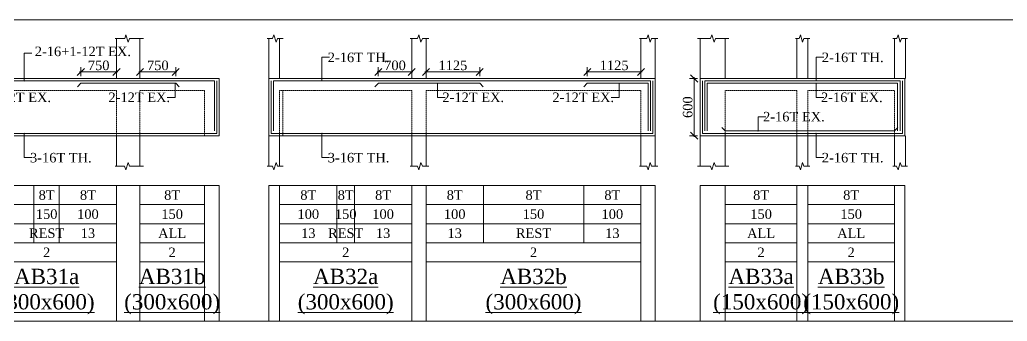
# Model space of a CAD drawing. Header units: inches. Extents: x 11017527 to 11245450, y -2821070 to -2693013.
# Drawn here: x 11145358 to 11166047, y -2764148 to -2757824 of the extents above; entities that cross this region are included whole.
import ezdxf
from ezdxf.enums import TextEntityAlignment as Align

# ---------------------------------------------------------------- set-up
doc = ezdxf.new("R2010")
doc.units = ezdxf.units.IN
doc.header["$LTSCALE"] = 0.5
doc.header["$MEASUREMENT"] = 0
doc.linetypes.add('HIDDEN', pattern=[9.525, 6.35, -3.175])
doc.layers.get('0').update_dxf_attribs({"lineweight": 0})
for name, color, linetype, lineweight in [('S-CUT OUT LINE', 9, 'Continuous', 9), ('S-DIM L.S.', 4, 'Continuous', 9), ('S-L.S.SECTION', 5, 'Continuous', 9), ('S-L.S.SLAB LINE', 8, 'HIDDEN', 5), ('S-L.S.STEEL', 6, 'Continuous', 15), ('S-SECTION MARK', 7, 'Continuous', 0), ('S-SHEET', 251, 'Continuous', 0), ('S-TEXT', 7, 'Continuous', 0), ('S-TEXT L.S. BEAM NO.', 30, 'Continuous', 5), ('S-TEXT. L.S.', 7, 'Continuous', 13)]:
    doc.layers.add(name, color=color, linetype=linetype, lineweight=lineweight)
doc.styles.add('135', font='arial.ttf', dxfattribs={"width": 0.8, "height": 135})
doc.styles.get("Standard").update_dxf_attribs({"font": 'times.ttf'})
doc.styles.add('TEXT', font='times.ttf')
doc.dimstyles.new('75', dxfattribs={"dimtxt": 135, "dimasz": 90, "dimexe": 0.1, "dimexo": 0.03, "dimgap": 0.09, "dimtad": 1, "dimdec": 0, "dimzin": 0, "dimdsep": 46, "dimtxsty": '135', "dimblk": 'ARCHTICK', "dimcen": 0.09, "dimclrd": 256, "dimclre": 256, "dimclrt": 256, "dimadec": 0, "dimazin": 0, "dimtfac": 1, "dimtdec": 0, "dimtofl": 0, "dimtmove": 1, "dimatfit": 3, "dimldrblk": 'DOTSMALL', "dimfxl": 1, "dimtolj": 1, "dimtzin": 0, "dimlwd": -1, "dimlwe": -1, "dimarcsym": 0})
doc.dimstyles.new('SETU_1', dxfattribs={"dimtxt": 200, "dimasz": 150, "dimexe": 100, "dimexo": 50, "dimgap": 35, "dimtad": 1, "dimdec": 0, "dimzin": 0, "dimdsep": 46, "dimtxsty": 'Standard', "dimblk": 'OBLIQUE', "dimcen": 150, "dimdle": 25, "dimclrd": 4, "dimclre": 7, "dimclrt": 256, "dimadec": 0, "dimazin": 0, "dimtfac": 1, "dimtdec": 0, "dimtofl": 0, "dimtmove": 1, "dimatfit": 3, "dimfxl": 1, "dimtolj": 1, "dimtzin": 0, "dimlwd": -1, "dimlwe": 5, "dimarcsym": 1})

# ---------------------------------------------------------------- blocks, each defined once
blk = doc.blocks.new('_ArchTick')
at = {"color": 0, "linetype": 'ByBlock', "const_width": 0.15}
blk.add_lwpolyline([(-0.5, -0.5), (0.5, 0.5)], dxfattribs=at)
blk = doc.blocks.new('_Oblique')
at = {"color": 0, "linetype": 'ByBlock', "lineweight": -2}
blk.add_line((-0.5, -0.5), (0.5, 0.5), dxfattribs=at)
blk = doc.blocks.new('*D191')
at = {"layer": 'S-DIM L.S.', "color": 7, "lineweight": 5, "transparency": 16777216}
for p, q in [((11146636, -2759007), (11146636, -2758819)), ((11147386, -2759007), (11147386, -2758819))]:
    blk.add_line(p, q, dxfattribs=at)
at = {"layer": 'S-DIM L.S.', "color": 7, "transparency": 16777216}
blk.add_line((11147411, -2758919), (11146611, -2758919), dxfattribs=at)
at = {"layer": 'S-DIM L.S.', "color": 7, "transparency": 16777216, "xscale": 150, "yscale": 150, "zscale": 150, "rotation": 180}
blk.add_blockref('_Oblique', (11146636, -2758919), dxfattribs=at)
at = {"layer": 'S-DIM L.S.', "color": 7, "transparency": 16777216, "xscale": 150, "yscale": 150, "zscale": 150}
blk.add_blockref('_Oblique', (11147386, -2758919), dxfattribs=at)
at = {"layer": 'S-DIM L.S.', "transparency": 16777216, "insert": (11147011, -2758782), "char_height": 200, "attachment_point": 5, "style": 'TEXT'}
blk.add_mtext('\\A1;750', dxfattribs=at)
blk = doc.blocks.new('*D192')
at = {"layer": 'S-DIM L.S.', "color": 7, "lineweight": 5, "transparency": 16777216}
for p, q in [((11159560, -2759057), (11159389, -2759057)), ((11159560, -2760257), (11159389, -2760257))]:
    blk.add_line(p, q, dxfattribs=at)
at = {"layer": 'S-DIM L.S.', "color": 6, "transparency": 16777216}
blk.add_line((11159489, -2760282), (11159489, -2759032), dxfattribs=at)
at = {"layer": 'S-DIM L.S.', "color": 6, "transparency": 16777216, "xscale": 150, "yscale": 150, "zscale": 150}
for p, rotation in [((11159489, -2759057), 90), ((11159489, -2760257), 270)]:
    blk.add_blockref('_Oblique', p, dxfattribs=dict(at, rotation=rotation))
at = {"layer": 'S-DIM L.S.', "transparency": 16777216, "insert": (11159352, -2759657), "char_height": 200, "attachment_point": 5, "rotation": 90, "style": 'TEXT'}
blk.add_mtext('\\A1;600', dxfattribs=at)
blk = doc.blocks.new('*D193')
at = {"layer": 'S-DIM L.S.', "color": 7, "lineweight": 5, "transparency": 16777216}
for p, q in [((11157248, -2759007), (11157248, -2758819)), ((11158373, -2759007), (11158373, -2758819))]:
    blk.add_line(p, q, dxfattribs=at)
at = {"layer": 'S-DIM L.S.', "color": 7, "transparency": 16777216}
blk.add_line((11158398, -2758919), (11157223, -2758919), dxfattribs=at)
at = {"layer": 'S-DIM L.S.', "color": 7, "transparency": 16777216, "xscale": 150, "yscale": 150, "zscale": 150, "rotation": 180}
blk.add_blockref('_Oblique', (11157248, -2758919), dxfattribs=at)
at = {"layer": 'S-DIM L.S.', "color": 7, "transparency": 16777216, "xscale": 150, "yscale": 150, "zscale": 150}
blk.add_blockref('_Oblique', (11158373, -2758919), dxfattribs=at)
at = {"layer": 'S-DIM L.S.', "transparency": 16777216, "insert": (11157811, -2758782), "char_height": 200, "attachment_point": 5, "style": 'TEXT'}
blk.add_mtext('\\A1;1125', dxfattribs=at)
blk = doc.blocks.new('*D194')
at = {"layer": 'S-DIM L.S.', "color": 7, "lineweight": 5, "transparency": 16777216}
for p, q in [((11152870, -2759007), (11152870, -2758819)), ((11153570, -2759007), (11153570, -2758819))]:
    blk.add_line(p, q, dxfattribs=at)
at = {"layer": 'S-DIM L.S.', "color": 7, "transparency": 16777216}
blk.add_line((11153595, -2758919), (11152845, -2758919), dxfattribs=at)
at = {"layer": 'S-DIM L.S.', "color": 7, "transparency": 16777216, "xscale": 150, "yscale": 150, "zscale": 150, "rotation": 180}
blk.add_blockref('_Oblique', (11152870, -2758919), dxfattribs=at)
at = {"layer": 'S-DIM L.S.', "color": 7, "transparency": 16777216, "xscale": 150, "yscale": 150, "zscale": 150}
blk.add_blockref('_Oblique', (11153570, -2758919), dxfattribs=at)
at = {"layer": 'S-DIM L.S.', "transparency": 16777216, "insert": (11153220, -2758782), "char_height": 200, "attachment_point": 5, "style": 'TEXT'}
blk.add_mtext('\\A1;700', dxfattribs=at)
blk = doc.blocks.new('*D195')
at = {"layer": 'S-DIM L.S.', "color": 7, "lineweight": 5, "transparency": 16777216}
for p, q in [((11153870, -2759007), (11153870, -2758819)), ((11154995, -2759007), (11154995, -2758819))]:
    blk.add_line(p, q, dxfattribs=at)
at = {"layer": 'S-DIM L.S.', "color": 7, "transparency": 16777216}
blk.add_line((11153845, -2758919), (11155020, -2758919), dxfattribs=at)
at = {"layer": 'S-DIM L.S.', "color": 7, "transparency": 16777216, "xscale": 150, "yscale": 150, "zscale": 150, "rotation": 180}
blk.add_blockref('_Oblique', (11153870, -2758919), dxfattribs=at)
at = {"layer": 'S-DIM L.S.', "color": 7, "transparency": 16777216, "xscale": 150, "yscale": 150, "zscale": 150}
blk.add_blockref('_Oblique', (11154995, -2758919), dxfattribs=at)
at = {"layer": 'S-DIM L.S.', "transparency": 16777216, "insert": (11154433, -2758782), "char_height": 200, "attachment_point": 5, "style": 'TEXT'}
blk.add_mtext('\\A1;1125', dxfattribs=at)
blk = doc.blocks.new('*D387')
at = {"layer": 'S-DIM L.S.', "color": 7, "lineweight": 5, "transparency": 16777216}
for p, q in [((11147876, -2759007), (11147876, -2758819)), ((11148626, -2759007), (11148626, -2758819))]:
    blk.add_line(p, q, dxfattribs=at)
at = {"layer": 'S-DIM L.S.', "color": 7, "transparency": 16777216}
blk.add_line((11147851, -2758919), (11148651, -2758919), dxfattribs=at)
at = {"layer": 'S-DIM L.S.', "color": 7, "transparency": 16777216, "xscale": 150, "yscale": 150, "zscale": 150, "rotation": 180}
blk.add_blockref('_Oblique', (11147876, -2758919), dxfattribs=at)
at = {"layer": 'S-DIM L.S.', "color": 7, "transparency": 16777216, "xscale": 150, "yscale": 150, "zscale": 150}
blk.add_blockref('_Oblique', (11148626, -2758919), dxfattribs=at)
at = {"layer": 'S-DIM L.S.', "transparency": 16777216, "insert": (11148251, -2758782), "char_height": 200, "attachment_point": 5, "style": 'TEXT'}
blk.add_mtext('\\A1;750', dxfattribs=at)

msp = doc.modelspace()

# ---------------------------------------------------------------- linework, layer by layer
at = {"layer": 'S-CUT OUT LINE'}
for points, elevation in [([(11147950.919, -2758220.673), (11147656.359, -2758220.666), (11147628.389, -2758297.514), (11147581.712, -2758143.818), (11147556.369, -2758220.666), (11147353.4, -2758220.658)], 0.006), ([(11150878.176, -2758220.692), (11150756.026, -2758220.692), (11150728.056, -2758297.54), (11150681.379, -2758143.844), (11150653.409, -2758220.692), (11150540.66, -2758220.701)], 0.025), ([(11153925.771, -2758220.802), (11153792.306, -2758220.802), (11153764.336, -2758297.65), (11153717.659, -2758143.954), (11153689.688, -2758220.802), (11153537.915, -2758220.692)], 0.042), ([(11158728.512, -2758220.692), (11158595.047, -2758220.692), (11158567.076, -2758297.54), (11158520.399, -2758143.844), (11158492.429, -2758220.692), (11158340.656, -2758220.583)], 0.042), ([(11160214.995, -2758220.692), (11159933.267, -2758220.698), (11159905.297, -2758297.546), (11159858.62, -2758143.85), (11159830.65, -2758220.698), (11159555.498, -2758220.692)], 0.042), ([(11161909.72, -2758220.708), (11161788.081, -2758220.701), (11161760.11, -2758297.549), (11161713.433, -2758143.853), (11161688.09, -2758220.701), (11161607.475, -2758220.692)], 0.025), ([(11163954.375, -2758220.598), (11163832.736, -2758220.591), (11163804.765, -2758297.439), (11163758.088, -2758143.743), (11163732.745, -2758220.591), (11163652.13, -2758220.583)], 0.025), ([(11147950.919, -2760893.442), (11147656.359, -2760893.435), (11147628.389, -2760816.587), (11147581.712, -2760970.283), (11147553.742, -2760893.435), (11147353.4, -2760893.427)], 0.006), ([(11150878.176, -2760893.462), (11150756.026, -2760893.462), (11150728.056, -2760816.614), (11150681.379, -2760970.309), (11150653.409, -2760893.462), (11150540.66, -2760893.47)], 0.025), ([(11153925.771, -2760893.571), (11153792.306, -2760893.571), (11153764.336, -2760816.723), (11153717.659, -2760970.419), (11153689.688, -2760893.571), (11153537.915, -2760893.462)], 0.042), ([(11158728.512, -2760893.462), (11158595.047, -2760893.462), (11158567.076, -2760816.614), (11158520.399, -2760970.309), (11158492.429, -2760893.462), (11158340.656, -2760893.352)], 0.042), ([(11160214.995, -2760893.462), (11159933.267, -2760893.467), (11159905.297, -2760816.619), (11159858.62, -2760970.315), (11159830.65, -2760893.467), (11159555.498, -2760893.462)], 0.042), ([(11161909.72, -2760893.477), (11161788.081, -2760893.47), (11161760.11, -2760816.622), (11161713.433, -2760970.318), (11161685.463, -2760893.47), (11161607.475, -2760893.462)], 0.025), ([(11163954.375, -2760893.367), (11163832.736, -2760893.36), (11163804.765, -2760816.512), (11163758.088, -2760970.208), (11163730.118, -2760893.36), (11163652.13, -2760893.352)], 0.025)]:
    msp.add_lwpolyline(points, dxfattribs=dict(at, elevation=elevation))
at = {"layer": 'S-L.S.SECTION', "color": 1}
for p, q in [((11147385.919, -2759057.042, 0.02), (11147385.919, -2758220.658, 0.02)), ((11147875.919, -2758220.673, 0.01), (11147875.919, -2759057.058, 0.01)), ((11150573.179, -2759057.085, 0.012), (11150573.179, -2758220.701, 0.012)), ((11150803.176, -2758220.692, 0.049), (11150803.176, -2759057.077, 0.049)), ((11153570.438, -2758220.692, 0.039), (11153570.438, -2759057.077, 0.039)), ((11153870.438, -2759057.186, 0.039), (11153870.438, -2758220.802, 0.039)), ((11158373.179, -2758220.583, 0.039), (11158373.179, -2759056.967, 0.039)), ((11158673.179, -2759057.077, 0.039), (11158673.179, -2758220.692, 0.039)), ((11159609.994, -2759057.077, 0.019), (11159609.994, -2758220.692, 0.019)), ((11160139.995, -2758220.692, 0.056), (11160139.995, -2759057.077, 0.056)), ((11161639.994, -2759057.077, 0.039), (11161639.994, -2758220.692, 0.039)), ((11161869.994, -2758220.708, 0.028), (11161869.994, -2759057.093, 0.028)), ((11163684.65, -2759056.967, 0.039), (11163684.65, -2758220.583, 0.039)), ((11163914.65, -2758220.598, 0.028), (11163914.65, -2759056.983, 0.028)), ((11147385.919, -2760257.042, 0.02), (11147385.919, -2760893.427, 0.02)), ((11147875.919, -2760257.058, 0.01), (11147875.919, -2760893.442, 0.01)), ((11150573.179, -2760257.085, 0.012), (11150573.179, -2760893.47, 0.012)), ((11150803.176, -2760257.077, 0.049), (11150803.176, -2760893.462, 0.049)), ((11153570.438, -2760257.077, 0.039), (11153570.438, -2760893.462, 0.039)), ((11153870.438, -2760257.186, 0.039), (11153870.438, -2760893.571, 0.039)), ((11158373.179, -2760256.967, 0.039), (11158373.179, -2760893.352, 0.039)), ((11158673.179, -2760257.077, 0.039), (11158673.179, -2760893.462, 0.039)), ((11159609.994, -2760257.077, 0.019), (11159609.994, -2760893.462, 0.019)), ((11160139.995, -2760257.077, 0.056), (11160139.995, -2760893.462, 0.056)), ((11161639.994, -2760257.077, 0.039), (11161639.994, -2760893.462, 0.039)), ((11161869.994, -2760257.093, 0.028), (11161869.994, -2760893.477, 0.028)), ((11163684.65, -2760256.967, 0.039), (11163684.65, -2760893.352, 0.039)), ((11163914.65, -2760256.983, 0.028), (11163914.65, -2760893.367, 0.028))]:
    msp.add_line(p, q, dxfattribs=at)
at = {"layer": 'S-L.S.SECTION', "color": 5}
for p, q in [((11149535.919, -2759057.047, 0.004), (11144155.919, -2759057.041, 0.003)), ((11149535.919, -2760257.047, 0.02), (11149535.919, -2759057.047, 0.02)), ((11158673.179, -2759057.077, 0.023), (11150573.179, -2759057.077, 0.022)), ((11150573.179, -2760257.077, -0.005), (11150573.179, -2759057.077, -0.005)), ((11158673.179, -2760257.077, 0.039), (11158673.179, -2759057.077, 0.039)), ((11163899.994, -2759057.077, 0.023), (11159609.994, -2759057.077, 0.022)), ((11159609.994, -2760257.077, 0.002), (11159609.994, -2759057.077, 0.002)), ((11163899.994, -2760257.077, 0.039), (11163899.994, -2759057.077, 0.039)), ((11149535.919, -2760257.047, 0.004), (11144155.919, -2760257.041, 0.003)), ((11158673.179, -2760257.077, 0.023), (11150573.179, -2760257.077, 0.022)), ((11163899.994, -2760257.077, 0.023), (11159609.994, -2760257.077, 0.022))]:
    msp.add_line(p, q, dxfattribs=at)
at = {"layer": 'S-L.S.SLAB LINE', "linetype": 'HIDDEN', "ltscale": 0.8}
for p, q in [((11147385.919, -2759307.007, -0.02), (11144455.919, -2759307.06, 0.017)), ((11147385.919, -2760257.042, 0.02), (11147385.919, -2759307.007, 0.02)), ((11149225.173, -2759306.974, -0.044), (11147875.919, -2759306.998, -0.026)), ((11147875.919, -2759306.998, -0.007), (11147875.919, -2760257.058, -0.007)), ((11149225.173, -2760256.937, 0.02), (11149225.173, -2759306.974, 0.02)), ((11153570.438, -2759307.083, 0.019), (11150803.176, -2759307.086, 0.039)), ((11150803.176, -2759307.086, 0.031), (11150803.176, -2760257.077, 0.031)), ((11150870.771, -2759307.083, 0.017), (11150870.771, -2760257.077, 0.017)), ((11153570.438, -2759307.083, 0.017), (11153570.438, -2760257.077, 0.017)), ((11158373.175, -2759307.078, 0.009), (11153870.438, -2759307.082, 0.018)), ((11153870.438, -2759307.082, 0.017), (11153870.438, -2760257.077, 0.017)), ((11158373.175, -2760256.967, 0.039), (11158373.175, -2759307.078, 0.039)), ((11161639.994, -2759307.042, -0.002), (11160139.995, -2759307.09, 0.036)), ((11160139.995, -2759307.09, 0.039), (11160139.995, -2760257.077, 0.039)), ((11161639.994, -2760257.077, 0.039), (11161639.994, -2759307.042, 0.039)), ((11163684.645, -2759307.004, -0.025), (11161869.994, -2759307.033, -0.008)), ((11161869.994, -2759307.033, 0.011), (11161869.994, -2760257.093, 0.011)), ((11163684.645, -2760256.967, 0.039), (11163684.645, -2759307.004, 0.039))]:
    msp.add_line(p, q, dxfattribs=at)
at = {"layer": 'S-L.S.STEEL', "color": 1}
for p, q in [((11149435.919, -2759107.047, 0.004), (11144255.919, -2759107.041, 0.003)), ((11149435.919, -2760157.047, 0.02), (11149435.919, -2759107.047, 0.02)), ((11149485.919, -2760207.047, 0.02), (11149485.919, -2759107.047, 0.02)), ((11150623.179, -2760207.077, -0.005), (11150623.179, -2759107.085, -0.005)), ((11158573.179, -2759107.077, 0.023), (11150673.179, -2759107.077, 0.022)), ((11150673.179, -2760157.085, -0.005), (11150673.179, -2759107.077, -0.005)), ((11158573.179, -2760157.077, 0.039), (11158573.179, -2759107.077, 0.039)), ((11158623.179, -2760207.077, 0.039), (11158623.179, -2759107.077, 0.039)), ((11159659.994, -2760207.077, 0.002), (11159659.994, -2759107.077, 0.002)), ((11163799.994, -2759107.077, 0.023), (11159709.994, -2759107.077, 0.022)), ((11159709.994, -2760157.077, 0.002), (11159709.994, -2759107.077, 0.002)), ((11163799.994, -2760157.077, 0.039), (11163799.994, -2759107.077, 0.039)), ((11163849.994, -2760207.077, 0.039), (11163849.994, -2759107.077, 0.039)), ((11149485.919, -2760207.047, 0.004), (11144205.919, -2760207.041, 0.003)), ((11158623.179, -2760207.077, 0.023), (11150623.179, -2760207.077, 0.022)), ((11163849.994, -2760207.077, 0.023), (11159659.994, -2760207.077, 0.022))]:
    msp.add_line(p, q, dxfattribs=at)
at = {"layer": 'S-L.S.STEEL'}
for p, q in [((11146635.916, -2759157.046, 0.02), (11146564.91, -2759228.052, 0.02)), ((11148625.996, -2759157.059, 0.002), (11146635.916, -2759157.046, -0.035)), ((11148625.996, -2759157.059, -0.005), (11148696.927, -2759227.99, -0.005)), ((11152870.548, -2759156.967, 0.047), (11152799.43, -2759228.086, 0.047)), ((11154995.443, -2759156.967, 0.052), (11152870.548, -2759156.967, 0.052)), ((11154995.443, -2759156.967, 0.052), (11155066.451, -2759227.976, 0.052)), ((11157248.175, -2759156.967, 0.052), (11157177.166, -2759227.976, 0.052)), ((11157248.175, -2759156.967, 0.052), (11158523.179, -2759156.967, 0.052)), ((11158523.179, -2760157.077, 0.039), (11158523.179, -2759156.967, 0.039)), ((11163749.994, -2759157.094, 0.035), (11159759.994, -2759157.067, -0.06)), ((11159759.994, -2760157.077, 0.002), (11159759.994, -2759157.067, 0.002)), ((11163749.994, -2760157.077, 0.039), (11163749.994, -2759157.094, 0.039)), ((11160139.985, -2760157.077, 0.039), (11160068.868, -2760085.959, 0.039)), ((11160139.985, -2760157.077, 0.039), (11163684.645, -2760157.077, 0.039)), ((11163684.645, -2760157.077, 0.039), (11163755.763, -2760085.959, 0.039))]:
    msp.add_line(p, q, dxfattribs=at)
at = {"layer": 'S-SHEET'}
for p, q in [((11122595.882, -2757824.07, -0.001), (11180275.872, -2757824.07, -0.001)), ((11149535.919, -2761302.047, 0.02), (11144155.919, -2761302.041, 0.02)), ((11145655.919, -2761302.047, 0.02), (11145655.919, -2762502.045, 0.02)), ((11146185.919, -2761302.042, 0.02), (11146185.919, -2762502.044, 0.02)), ((11147385.919, -2761302.042, 0.02), (11147385.919, -2764147.83, 0.02)), ((11147875.919, -2761302.058, 0.014), (11147875.919, -2764147.845, 0.014)), ((11149225.177, -2761301.937, 0.02), (11149225.177, -2764147.725, 0.02)), ((11149535.919, -2761302.047, 0.02), (11149535.919, -2764147.834, 0.02)), ((11150573.179, -2761302.077, 0.012), (11150573.179, -2764147.864, 0.012)), ((11150573.179, -2761302.077, 0.039), (11158673.179, -2761302.077, 0.039)), ((11150803.176, -2761302.077, 0.039), (11150803.176, -2764147.864, 0.039)), ((11152003.176, -2761302.077, 0.039), (11152003.176, -2762502.092, 0.039)), ((11152370.438, -2761302.077, 0.039), (11152370.438, -2762502.092, 0.039)), ((11153570.438, -2761302.077, 0.039), (11153570.438, -2764147.864, 0.039)), ((11153870.438, -2761302.077, 0.039), (11153870.438, -2764147.864, 0.039)), ((11155070.438, -2761302.077, 0.039), (11155070.438, -2762502.092, 0.039)), ((11157173.179, -2761302.077, 0.039), (11157173.179, -2762502.062, 0.039)), ((11158373.179, -2761301.967, 0.039), (11158373.179, -2764147.755, 0.039)), ((11158673.179, -2761302.077, 0.039), (11158673.179, -2764147.864, 0.039)), ((11163899.994, -2761302.077, 0.039), (11159609.994, -2761302.077, 0.039)), ((11159609.994, -2761302.077, 0.019), (11159609.994, -2764147.864, 0.019)), ((11159609.994, -2761302.077, 0.031), (11159609.994, -2764147.864, 0.031)), ((11160139.995, -2761302.077, 0.039), (11160139.995, -2764147.864, 0.039)), ((11161639.994, -2761302.077, 0.039), (11161639.994, -2764147.864, 0.039)), ((11161869.994, -2761302.093, 0.033), (11161869.994, -2764147.88, 0.033)), ((11163684.65, -2761301.967, 0.039), (11163684.65, -2764147.755, 0.039)), ((11163899.994, -2761302.077, 0.039), (11163899.994, -2764147.864, 0.039)), ((11147385.919, -2761702.042, 0.037), (11144455.919, -2761702.047, 0.031)), ((11149225.177, -2761701.937, 0.037), (11147875.919, -2761702.058, 0.026)), ((11153570.438, -2761702.037, 0.053), (11150803.176, -2761702.078, 0.051)), ((11158373.179, -2761701.967, 0.056), (11153870.438, -2761702.033, 0.053)), ((11161639.994, -2761702.077, 0.055), (11160139.995, -2761702.077, 0.049)), ((11163684.65, -2761701.967, 0.056), (11161869.994, -2761702.093, 0.045)), ((11147385.919, -2762102.042, 0.037), (11144455.919, -2762102.047, 0.031)), ((11149225.177, -2762101.937, 0.037), (11147875.919, -2762102.058, 0.026)), ((11153570.438, -2762102.037, 0.053), (11150803.176, -2762102.078, 0.051)), ((11158373.179, -2762101.967, 0.056), (11153870.438, -2762102.033, 0.053)), ((11161639.994, -2762102.077, 0.055), (11160139.995, -2762102.077, 0.049)), ((11163684.65, -2762101.967, 0.056), (11161869.994, -2762102.093, 0.045)), ((11147385.919, -2762502.042, 0.037), (11144455.919, -2762502.047, 0.031)), ((11149225.177, -2762501.937, 0.037), (11147875.919, -2762502.058, 0.026)), ((11153570.438, -2762502.037, 0.053), (11150803.176, -2762502.078, 0.051)), ((11158373.179, -2762501.967, 0.056), (11153870.438, -2762502.033, 0.053)), ((11161639.994, -2762502.077, 0.055), (11160139.995, -2762502.077, 0.049)), ((11163684.65, -2762501.967, 0.056), (11161869.994, -2762502.093, 0.045)), ((11147385.919, -2762902.042, 0.037), (11144455.919, -2762902.047, 0.031)), ((11149225.177, -2762901.937, 0.037), (11147875.919, -2762902.058, 0.026)), ((11153570.438, -2762902.037, 0.053), (11150803.176, -2762902.078, 0.051)), ((11158373.179, -2762901.967, 0.056), (11153870.438, -2762902.033, 0.053)), ((11161639.994, -2762902.077, 0.055), (11160139.995, -2762902.077, 0.049)), ((11163684.65, -2762901.967, 0.056), (11161869.994, -2762902.093, 0.045)), ((11122595.882, -2764147.83), (11180275.872, -2764147.83)), ((11149535.919, -2764147.834, 0.02), (11144155.919, -2764147.829, 0.02)), ((11158673.179, -2764147.864, 0.039), (11150573.179, -2764147.864, 0.039)), ((11163899.994, -2764147.864, 0.039), (11159609.994, -2764147.864, 0.039))]:
    msp.add_line(p, q, dxfattribs=at)

# ---------------------------------------------------------------- texts
at = {"layer": 'S-TEXT', "char_height": 200, "attachment_point": 5, "style": 'TEXT'}
for s, insert, width in [('8T', (11145920.919, -2761502.047, 0.02), 530), ('8T', (11146785.919, -2761502.058, 0.02), 1200), ('8T', (11148550.548, -2761502.058, 0.017), 1349.25858), ('8T', (11151403.176, -2761502.086, 0.038), 1200), ('8T', (11152186.807, -2761502.077, 0.039), 367.26213), ('8T', (11152970.438, -2761502.086, 0.038), 1200), ('8T', (11154470.438, -2761502.086, 0.038), 1200), ('8T', (11156121.809, -2761502.077, 0.039), 2102.74062), ('8T', (11157773.179, -2761502.086, 0.038), 1200), ('8T', (11160889.994, -2761502.083, 0.045), 1499.99993), ('8T', (11162777.322, -2761502.036, 0.043), 1814.65509), ('150', (11145920.919, -2761901.948, 0.032), 530), ('\\pxt9.000002;100', (11146785.919, -2761902.058, 0.021), 1200), ('150', (11148550.548, -2761901.943, 0.032), 1349.25858), ('\\pxt9.000002;100', (11151403.176, -2761902.086, 0.039), 1200), ('150', (11152186.807, -2761901.978, 0.05), 367.26213), ('\\pxt9.000002;100', (11152970.438, -2761902.086, 0.039), 1200), ('\\pxt9.000002;100', (11154470.438, -2761902.086, 0.039), 1200), ('150', (11156121.809, -2761901.978, 0.05), 2102.74062), ('\\pxt9.000002;100', (11157773.179, -2761902.086, 0.039), 1200), ('150', (11160889.994, -2761901.974, 0.05), 1499.99993), ('150', (11162777.322, -2761901.976, 0.05), 1814.65509), ('REST', (11145920.919, -2762301.946, 0.034), 530), ('13', (11146785.919, -2762302.058, 0.021), 1200), ('ALL', (11148550.548, -2762301.943, 0.033), 1349.25858), ('13', (11151403.176, -2762302.086, 0.039), 1200), ('REST', (11152186.807, -2762301.976, 0.053), 367.26213), ('13', (11152970.438, -2762302.086, 0.039), 1200), ('13', (11154470.438, -2762302.086, 0.039), 1200), ('REST', (11156121.809, -2762301.976, 0.053), 2102.74062), ('13', (11157773.179, -2762302.086, 0.039), 1200), ('ALL', (11160889.994, -2762301.974, 0.052), 1499.99993), ('ALL', (11162777.322, -2762301.976, 0.051), 1814.65509), ('2', (11145920.919, -2762702.045, 0.035), 2930), ('2', (11148550.548, -2762701.995, 0.033), 1349.25858), ('2', (11152186.807, -2762702.062, 0.052), 2767.26213), ('2', (11156121.809, -2762702.007, 0.055), 4502.74062), ('2', (11160889.994, -2762702.023, 0.054), 1499.99993), ('2', (11162777.322, -2762702.042, 0.046), 1814.65509)]:
    msp.add_mtext(s, dxfattribs=dict(at, insert=insert, width=width))
at = {"layer": 'S-TEXT L.S. BEAM NO.', "linetype": 'ByBlock', "char_height": 319.2745, "attachment_point": 5, "style": 'TEXT'}
for s, insert, width in [('{\\LAB31a\\P(300x600)}', (11145920.919, -2763524.871, 0.04), 2930), ('{\\LAB31b\\P(300x600)}', (11148550.548, -2763524.876, 0.036), 1349.25858), ('{\\LAB32a\\P(300x600)}', (11152186.807, -2763524.901, 0.058), 2767.26213), ('{\\LAB32b\\P(300x600)}', (11156121.809, -2763524.901, 0.058), 4502.7406)]:
    msp.add_mtext(s, dxfattribs=dict(at, insert=insert, width=width))
at = {"layer": 'S-TEXT L.S. BEAM NO.', "color": 1, "linetype": 'ByBlock', "char_height": 319.2745, "attachment_point": 5, "style": 'TEXT'}
for s, insert, width in [('{\\LAB33a\\P(150x600)}', (11160889.994, -2763524.908, 0.054), 1499.99993), ('{\\LAB33b\\P(150x600)}', (11162777.322, -2763524.915, 0.052), 1814.65509)]:
    msp.add_mtext(s, dxfattribs=dict(at, insert=insert, width=width))
at = {"layer": 'S-TEXT. L.S.', "style": 'TEXT'}
msp.add_text('2-16+1-12T EX.', height=200, dxfattribs=at).set_placement((11145672.228, -2758588.172, -0.054))
for s, p in [('2-16T TH.', (11152456.6, -2758713.882, -0.004)), ('2-16T TH.', (11162808.822, -2758713.882, -0.004)), ('2-12T EX.', (11145366.709, -2759550.466, -0.026)), ('2-12T EX.', (11147861.346, -2759550.466, -0.026)), ('2-12T EX.', (11154858.864, -2759550.496, -0.008)), ('2-12T EX.', (11157163.463, -2759550.496, -0.008)), ('2-16T EX.', (11162790.69, -2759550.496, -0.008)), ('2-16T EX.', (11161576.637, -2759956.218, -0.004)), ('3-16T TH.', (11146218.36, -2760816.529, -0.022)), ('3-16T TH.', (11152456.6, -2760816.559, -0.004)), ('2-16T TH.', (11162808.822, -2760816.559, -0.004))]:
    msp.add_text(s, height=200, dxfattribs=at).set_placement(p, align=Align.CENTER)

# ---------------------------------------------------------------- dimensions: what is measured, and where the dimension line sits
at = {"layer": 'S-DIM L.S.'}
for base, p1, p2, picture, middle in [((11146635.919, -2758918.892, 0.05), (11147385.919, -2759057.05, 0.034), (11146635.919, -2759057.043, 0.02), '*D191', (11147010.919, -2758781.873, 0.05)), ((11152870.438, -2758918.925, 0.068), (11153570.438, -2759057.077, 0.051), (11152870.438, -2759057.077, 0.047), '*D194', (11153220.438, -2758781.906, 0.068)), ((11157248.175, -2758918.816, 0.056), (11158373.175, -2759056.967, 0.056), (11157248.175, -2759056.967, 0.052), '*D193', (11157810.675, -2758782.085, 0.056))]:
    dim = msp.add_linear_dim(base=base, p1=p1, p2=p2, angle=180, dimstyle='SETU_1', override={"dimtxsty": 'TEXT', "dimblk": 'Oblique', "dimclrd": 7, "dimarcsym": 1}, dxfattribs=at)
    dim.commit()
    dim.dimension.update_dxf_attribs({"geometry": picture, "text_midpoint": middle})
for base, p1, p2, picture, middle in [((11148625.919, -2758918.83, 0.025), (11147875.919, -2759056.988, 0.009), (11148625.919, -2759056.982, -0.005), '*D387', (11148250.919, -2758781.811, 0.025)), ((11154995.443, -2758918.816, 0.056), (11153870.443, -2759056.967, 0.056), (11154995.443, -2759056.967, 0.052), '*D195', (11154432.943, -2758782.085, 0.056))]:
    dim = msp.add_linear_dim(base=base, p1=p1, p2=p2, dimstyle='SETU_1', override={"dimtxsty": 'TEXT', "dimblk": 'Oblique', "dimclrd": 7, "dimarcsym": 1}, dxfattribs=at)
    dim.commit()
    dim.dimension.update_dxf_attribs({"geometry": picture, "text_midpoint": middle})
at = {"layer": 'S-DIM L.S.', "color": 7}
dim = msp.add_linear_dim(base=(11159489.081, -2759057.077, -0.018), p1=(11159609.994, -2760257.077, -0.018), p2=(11159609.994, -2759057.077, -0.018), angle=90, dimstyle='SETU_1', override={"dimlfac": 0.5, "dimtxsty": 'TEXT', "dimclrd": 6, "dimarcsym": 1}, dxfattribs=at)
dim.commit()
dim.dimension.update_dxf_attribs({"geometry": '*D192', "text_midpoint": (11159352.35, -2759657.077, -0.018)})

# ---------------------------------------------------------------- leaders
at = {"layer": 'S-SECTION MARK'}
for points in [[(11145450.884, -2759107.047, -0.025), (11145450.884, -2758526.558, -0.025), (11145612.385, -2758526.558, -0.025)], [(11151689.124, -2759107.077, -0.007), (11151689.124, -2758609.088, -0.007), (11151850.625, -2758609.088, -0.007)], [(11162041.346, -2759107.077, -0.007), (11162041.346, -2758609.088, -0.007), (11162202.847, -2758609.088, -0.007)], [(11148610.69, -2759157.077, 0.003), (11148610.69, -2759454.353, 0.003), (11148449.189, -2759454.353, 0.003)], [(11154109.52, -2759157.107, 0.022), (11154109.52, -2759454.382, 0.022), (11154271.02, -2759454.382, 0.022)], [(11157912.807, -2759157.107, 0.022), (11157912.807, -2759454.382, 0.022), (11157751.306, -2759454.382, 0.022)], [(11162041.346, -2759157.107, 0.022), (11162041.346, -2759454.382, 0.022), (11162202.847, -2759454.382, 0.022)], [(11160827.293, -2760157.077, -0.007), (11160827.293, -2759859.801, -0.007), (11160988.793, -2759859.801, -0.007)], [(11145450.884, -2760207.047, -0.025), (11145450.884, -2760711.735, -0.025), (11145612.385, -2760711.735, -0.025)], [(11151689.124, -2760207.077, -0.007), (11151689.124, -2760711.765, -0.007), (11151850.625, -2760711.765, -0.007)], [(11162041.346, -2760207.077, -0.007), (11162041.346, -2760711.765, -0.007), (11162202.847, -2760711.765, -0.007)]]:
    msp.add_leader(points, dimstyle='75', override={"dimasz": 100, "dimclrd": 7}, dxfattribs=at)

doc.saveas('drawing.dxf')
